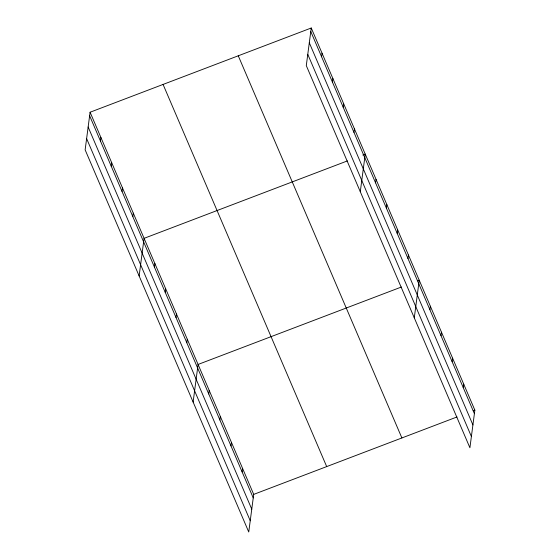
<?xml version="1.0" encoding="UTF-8"?>
<svg xmlns="http://www.w3.org/2000/svg" width="560" height="560" viewBox="0 0 560 560"><rect width="100%" height="100%" fill="white"/><g stroke="black" fill="none" stroke-linecap="round" stroke-linejoin="round"><path stroke-width="0.84" d="M90.09 112.231L85.141 149.842L248.752 532L253.708 494.389L90.09 112.231L311.248 28L474.859 410.158L469.91 447.769L306.292 65.611L311.248 28M100.422 140.98L100.891 137.459M111.223 166.201L111.685 162.68M122.024 191.422L122.486 187.901M132.818 216.643L133.287 213.122M139.132 275.954L144.081 238.343L347.396 160.909M154.42 267.092L154.882 263.571M165.214 292.313L165.683 288.792M176.015 317.534L176.477 314.013M186.816 342.762L187.278 339.234M193.123 402.066L198.079 364.455L401.394 287.021M208.74 393.967L209.202 390.446M219.863 419.958L220.332 416.43M230.993 445.942L231.455 442.421M242.116 471.926L242.578 468.405M321.58 56.742L322.042 53.221M332.381 81.97L332.843 78.442M343.175 107.191L343.644 103.67M353.976 132.412L354.438 128.891M360.29 191.723L365.239 154.112L362.803 155.036M375.571 182.861L376.04 179.333M386.372 208.082L386.834 204.554M397.173 233.303L397.635 229.782M407.967 258.524L408.436 255.003M414.281 317.835L419.23 280.224L417.613 280.84M429.891 309.736L430.36 306.215M441.021 335.72L441.483 332.199M452.144 361.711L452.613 358.183M463.274 387.695L463.736 384.174M253.708 494.389L457.023 416.955M473.242 410.774L474.859 410.158M310.779 31.521L474.397 413.679M309.302 42.77L472.92 424.928M307.776 54.362L471.394 436.52M238.266 55.797L401.884 437.955M163.072 84.434L326.69 466.592M89.628 115.759L253.246 497.917M88.144 127.001L251.762 509.166M86.618 138.593L250.236 520.751"/></g></svg>
